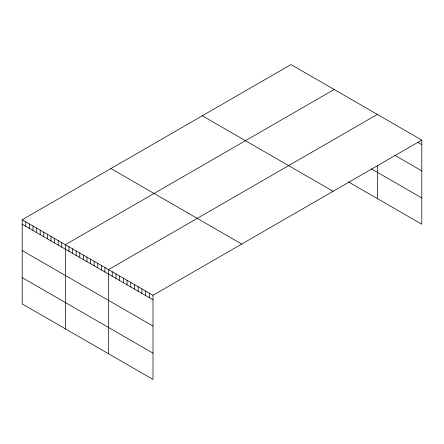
<?xml version="1.0" encoding="UTF-8"?>
<svg xmlns="http://www.w3.org/2000/svg" width="444" height="444" viewBox="0 0 444 444"><rect width="100%" height="100%" fill="white"/><g stroke="black" fill="none" stroke-linecap="round" stroke-linejoin="round"><path stroke-width="0.67" d="M421.8 140.088L153.002 295.277L153.002 379.431L22.2 303.912L22.2 219.758L290.998 64.569L421.8 140.088L421.8 224.242L348.551 181.951M334.166 89.488L65.362 244.677L65.362 328.832M377.328 114.413L108.53 269.602L108.53 353.757M418.093 142.474L421.8 144.611M394.799 155.3L421.8 170.89M371.334 168.825L421.8 197.963M202.298 115.784L333.094 191.297M110.906 168.548L241.703 244.061M22.2 219.758L153.002 295.277M22.2 224.287L153.002 299.805M22.2 250.56L153.002 326.079M22.2 277.639L153.002 353.152M377.328 165.196L377.328 198.568M149.295 293.134L149.295 297.663M145.588 290.998L145.588 295.521M141.886 288.855L141.886 293.384M138.178 286.719L138.178 291.242M134.471 284.576L134.471 289.105M130.764 282.44L130.764 286.963M127.062 280.297L127.062 284.826M123.354 278.16L123.354 282.684M119.647 276.018L119.647 280.547M115.94 273.881L115.94 278.405M112.232 271.739L112.232 276.268M104.934 267.521L104.934 272.05M101.337 265.445L101.337 269.974M97.736 263.37L97.736 267.899M94.139 261.294L94.139 265.823M90.543 259.218L90.543 263.742M86.946 257.137L86.946 261.666M83.35 255.061L83.35 259.59M79.754 252.986L79.754 257.514M76.157 250.91L76.157 255.439M72.561 248.834L72.561 253.358M68.959 246.759L68.959 251.282M61.766 242.602L61.766 247.13M58.17 240.526L58.17 245.055M54.573 238.45L54.573 242.973M50.977 236.375L50.977 240.898M47.38 234.293L47.38 238.822M43.784 232.218L43.784 236.746M40.188 230.142L40.188 234.671M36.586 228.066L36.586 232.595M32.989 225.99L32.989 230.514M29.393 223.915L29.393 228.438M25.796 221.834L25.796 226.362"/></g></svg>
